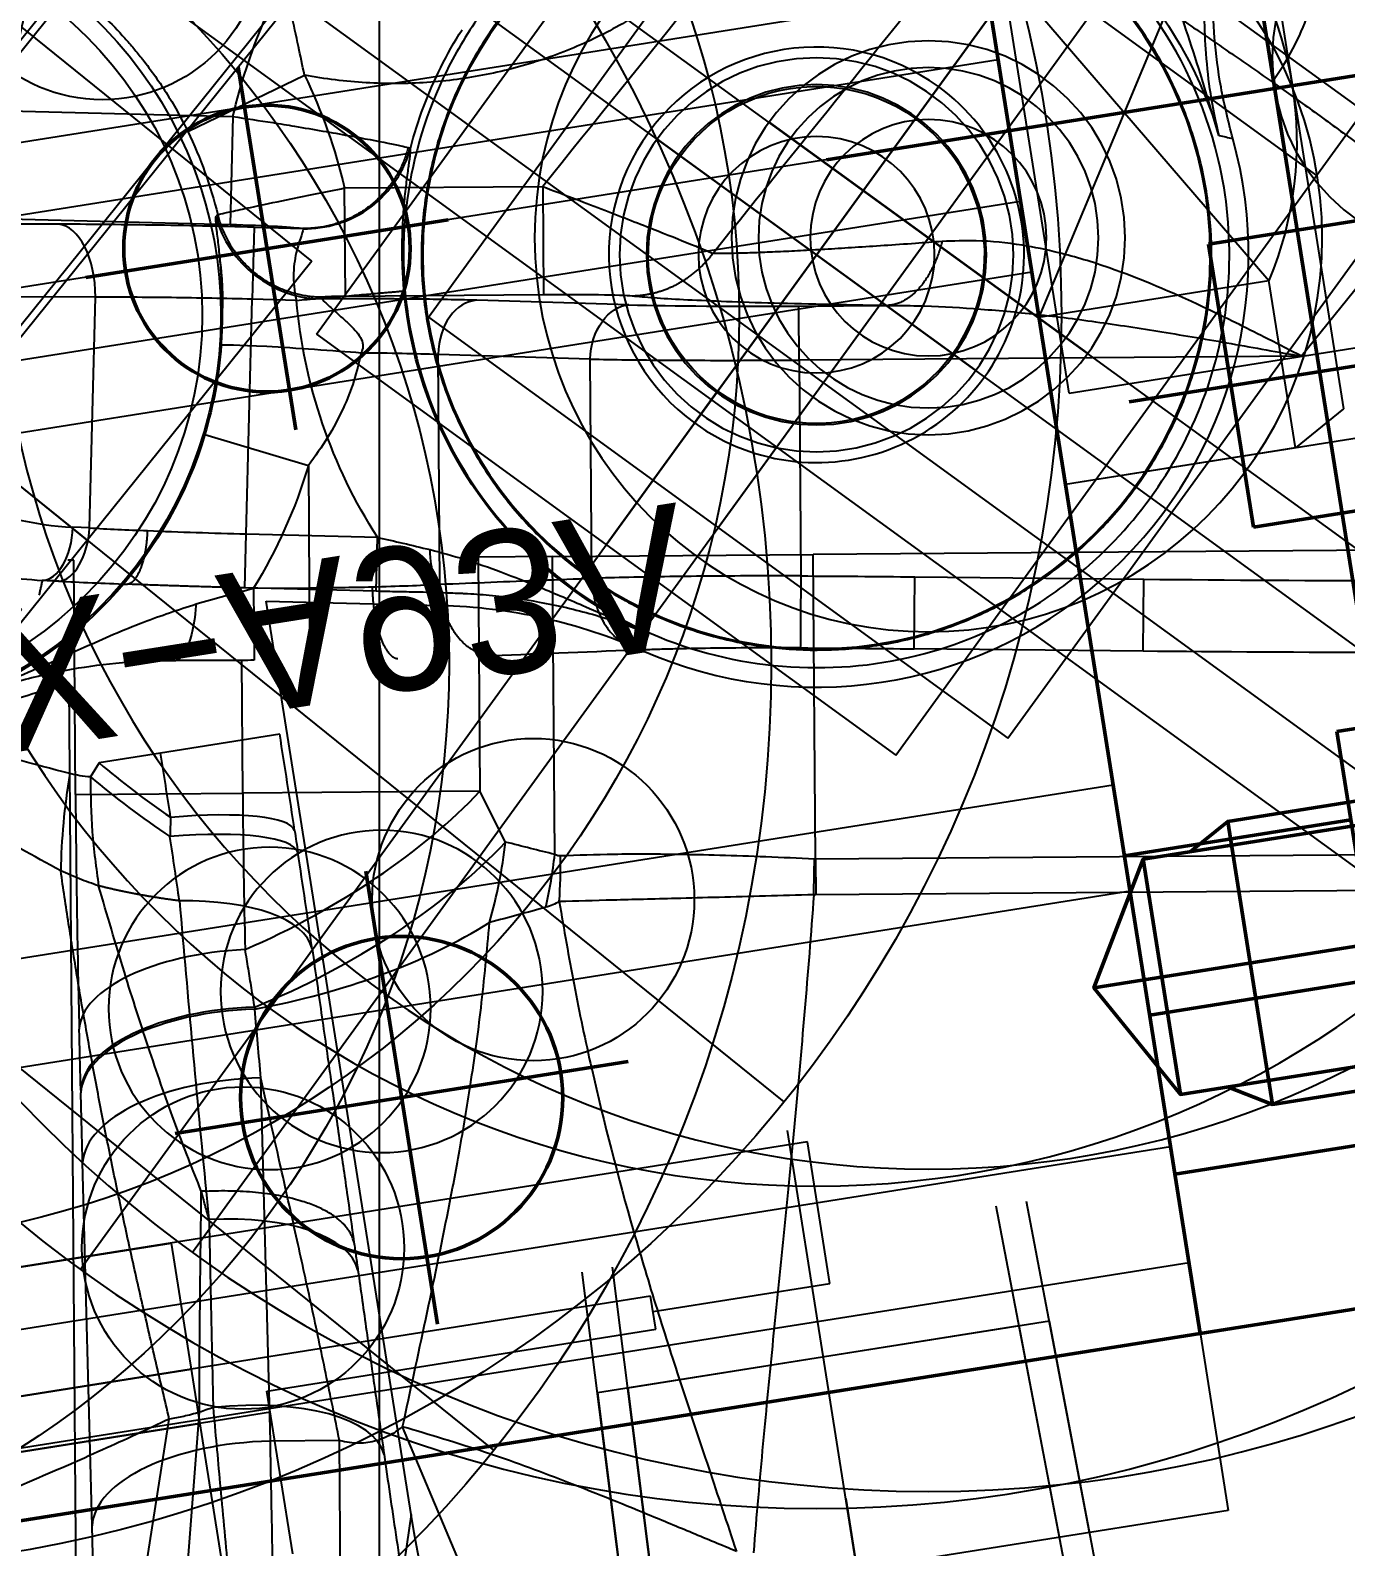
# Model space of a CAD drawing. Header units: millimetres. Extents: x 10462777 to 22643323, y 453826 to 1389191.
# Drawn here: x 11278689 to 11278725.74, y 585127.21 to 585169.54 of the extents above; entities that cross this region are included whole.
import ezdxf

# ---------------------------------------------------------------- set-up
doc = ezdxf.new("R2010")
doc.units = ezdxf.units.MM
doc.header["$LTSCALE"] = 200
doc.header["$MEASUREMENT"] = 0
for name, pattern in [('CENTER', [2, 1.25, -0.25, 0.25, -0.25]), ('HIDDEN', [3.75, 2.5, -1.25]), ('PHANTOM', [2.5, 1.25, -0.25, 0.25, -0.25, 0.25, -0.25])]:
    doc.linetypes.add(name, pattern=pattern)
doc.layers.get('0').update_dxf_attribs({"linetype": 'CONTINUOUS'})
for name, color, linetype in [('1', 1, 'CENTER'), ('CDQ2A50-25DC-A93L', 7, 'CONTINUOUS'), ('CENTER', 1, 'CONTINUOUS'), ('CL', 3, 'CONTINUOUS'), ('DR1431-08-007-000', 7, 'CONTINUOUS'), ('DR1433-A-002-023-000', 7, 'CONTINUOUS'), ('DR1501-002-005-002', 7, 'CONTINUOUS'), ('HIDDEN', 7, 'HIDDEN'), ('HL', 2, 'HIDDEN'), ('THIN', 3, 'CONTINUOUS')]:
    doc.layers.add(name, color=color, linetype=linetype)
doc.layers.add('DR1431-08-005-000', color=7, linetype='CONTINUOUS', lineweight=50)
doc.layers.add('LAYOUT', color=8, linetype='CONTINUOUS', lineweight=25)
doc.styles.get("Standard").update_dxf_attribs({"font": 'SYMBOL'})

# ---------------------------------------------------------------- blocks, each defined once
blk = doc.blocks.new('A$C321A0869')
at = {"layer": '1', "color": 155, "linetype": 'Continuous'}
for p, q in [((173.75, 235.065), (173.75, 236.165)), ((173.75, 225.664), (173.75, 224.565)), ((378.643, 225.329), (381.915, 223.781)), ((147.724, 216.648), (158.289, 223.912)), ((158.289, 223.912), (159.998, 221.426)), ((160.586, 221.759), (161.696, 222.522)), ((149.432, 214.162), (159.998, 221.426)), ((160.586, 221.759), (161.725, 220.102)), ((162.742, 220.801), (161.725, 220.102)), ((377.83, 219.022), (380.165, 220.932)), ((380.165, 220.932), (383.669, 216.648)), ((362.267, 216.165), (367.324, 220.304)), ((367.324, 220.304), (367.22, 220.431)), ((165.438, 214.701), (161.725, 220.102)), ((372.36, 219.652), (373.497, 216.858)), ((377.354, 219.483), (377.425, 219.484)), ((377.83, 219.022), (381.335, 214.738)), ((156.102, 218.607), (148.67, 213.246)), ((364.51, 218.214), (325.019, 185.891)), ((158.144, 217.571), (150.713, 212.21)), ((161.795, 212.261), (158.144, 217.571)), ((165.438, 214.701), (168.457, 216.777)), ((169.312, 215.534), (168.457, 216.777)), ((373.497, 216.858), (370.854, 214.696)), ((170.997, 216.264), (170.85, 216.603)), ((383.669, 216.648), (381.335, 214.738)), ((166.99, 213.509), (170.997, 216.264)), ((362.267, 216.165), (365.225, 212.552)), ((369.867, 215.902), (368.311, 214.629)), ((369.867, 215.902), (370.854, 214.696)), ((373.222, 211.918), (378.183, 215.977)), ((380.749, 212.594), (378.183, 215.977)), ((382.61, 212.701), (380.043, 216.085)), ((169.312, 215.534), (166.293, 213.458)), ((166.293, 213.458), (165.438, 214.701)), ((365.225, 212.552), (368.092, 214.898)), ((370.854, 214.696), (369.298, 213.423)), ((185.248, 195.252), (166.99, 213.509)), ((369.422, 207.423), (365.225, 212.552)), ((376.013, 208.719), (380.749, 212.594)), ((161.795, 212.261), (161.411, 212.008)), ((374.479, 211.562), (369.422, 207.423)), ((375.795, 209.954), (374.479, 211.562)), ((169.481, 210.723), (167.099, 208.341)), ((346.656, 202.993), (354.386, 209.56)), ((369.358, 204.686), (375.795, 209.954)), ((375.795, 209.954), (380.407, 204.319)), ((385.559, 208.984), (387.139, 207.053)), ((167.099, 208.341), (165.867, 207.109)), ((384.392, 208.029), (379.727, 204.213)), ((393.279, 197.167), (384.392, 208.029)), ((165.867, 207.109), (165.899, 206.654)), ((351.619, 200.598), (359.349, 207.165)), ((368.765, 205.975), (369.422, 207.423)), ((373.829, 198.935), (380.407, 204.319)), ((398.505, 182.208), (380.407, 204.319)), ((380.126, 200.473), (381.705, 201.718)), ((381.705, 201.718), (385.668, 196.693)), ((352.842, 199.104), (351.619, 200.598)), ((384.089, 195.448), (380.126, 200.473)), ((345.648, 193.216), (352.842, 199.104)), ((373.829, 198.935), (373.059, 198.304)), ((391.927, 176.823), (373.829, 198.935)), ((391.155, 176.195), (373.059, 198.304)), ((349.834, 189.767), (354.252, 197.973)), ((398.967, 197.167), (393.279, 197.167)), ((384.089, 195.448), (385.668, 196.693)), ((185.248, 195.252), (186.056, 193.709)), ((183.107, 187.058), (178.786, 194.089)), ((181.833, 186.342), (178.216, 193.442))]:
    blk.add_line(p, q, dxfattribs=at)
at = {"layer": '1', "color": 155, "linetype": 'Continuous', "extrusion": (0, 0, -1)}
for centre, radius, start, end in [((-368, 230.365), 11.52, 157.8609, 134.5328), ((-173.75, 230.365), 11.727, 79.5826, 127.5149), ((-173.75, 230.365), 4.7, 270, 90), ((-173.75, 230.365), 16.754, 337.345, 356.4174), ((-368, 230.365), 11.774, 205.3216, 217.3369), ((-368, 230.365), 15.394, 205.3217, 217.7924), ((-173.75, 230.365), 11.566, 257.8992, 319.0169), ((-173.75, 230.365), 14.582, 291.2809, 319.0169), ((-368, 230.365), 11.566, 247.8558, 298.3029), ((-368, 230.365), 14.582, 247.8548, 262.6435)]:
    blk.add_arc(centre, radius, start, end, dxfattribs=at)
at = {"layer": '1', "color": 155, "linetype": 'Continuous'}
for radius, start, end in [(12.072, 282.302, 51.5826), (5.8, 90, 270), (5.8, 270, 90), (4.7, 270, 90)]:
    blk.add_arc((173.75, 230.365), radius, start, end, dxfattribs=at)
for centre, major_axis, ratio, start_param, end_param in [((157.241, 216.95), (1.177, -1.632), 0.544728, 1.558438, 3.099965), ((378.876, 215.13), (1.202, 0.912), 0.725263, 0.050713, 1.597488), ((362.597, 215.762), (11.549, 9.453), 0.034899, 1.570796, 2.025288), ((360.395, 208.108), (-3.232, 3.815), 0.438738, 4.773952, 6.244339), ((365.445, 212.283), (7.699, 6.302), 0.034899, 1.570796, 2.025288), ((385.736, 209.128), (4.14, -5.059), 0.034899, 3.900241, 4.712328), ((160.733, 211.542), (-0.828, 1.262), 0.544739, 3.183287, 4.724076), ((359.034, 206.953), (-3.237, 3.811), 0.461193, 4.728123, 6.243843), ((359.095, 207.005), (-3.236, 3.812), 0.45579, 4.728246, 6.243966), ((361.511, 214.838), (11.59, 9.486), 0.034899, 2.044368, 2.050452), ((169.135, 210.378), (9.902, -9.902), 0.034899, 1.375409, 1.570796), ((357.551, 205.693), (-3.237, 3.811), 0.464773, 4.703868, 6.24376), ((364.81, 213.058), (-9.106, 4.132), 0.425862, 1.438761, 2.282138), ((167.863, 205.261), (3.56, 3.511), 0.194028, 0.035583, 1.239701), ((166.869, 208.111), (6.601, -6.601), 0.034899, 1.375409, 1.570796), ((168.299, 204.819), (3.562, 3.509), 0.212104, 0.03572, 1.26063), ((169.374, 210.129), (9.978, -9.978), 0.034899, 1.153998, 1.356937), ((364.502, 211.184), (7.727, 6.324), 0.034899, 2.044368, 2.050452), ((364.153, 211.61), (-7.774, 6.29), 0.457183, 1.500727, 2.242108), ((364.153, 211.61), (-9.106, 4.132), 0.425862, 1.389599, 2.282138), ((169.402, 210.645), (9.974, 0.716), 0.353553, 4.324792, 4.583997), ((169.435, 210.19), (9.974, 0.716), 0.353553, 4.324789, 4.611053), ((167.039, 207.794), (6.652, -6.652), 0.034899, 1.153998, 1.356937), ((170.199, 202.875), (3.59, 3.48), 0.40459, 0.038172, 1.263084), ((168.916, 209.925), (3.586, -9.335), 0.466561, 4.917073, 5.203824), ((364.153, 211.61), (-9.081, -4.188), 0.716959, 1.524993, 1.754665), ((364.746, 210.321), (-9.089, -4.17), 0.71678, 1.60608, 1.756082), ((364.918, 210.045), (-7.605, -6.493), 0.711986, 1.428133, 1.55601), ((349.821, 199.126), (-3.237, 3.811), 0.464773, 4.703868, 6.24376), ((176.505, 196.365), (3.593, 3.477), 0.424018, 0.038545, 1.353852), ((373.793, 198.978), (-7.913, -6.114), 0.002808, 1.47125, 1.570875), ((180.122, 192.63), (3.591, 3.479), 0.412515, 0.038321, 1.480005)]:
    blk.add_ellipse(centre, major_axis=major_axis, ratio=ratio, start_param=start_param, end_param=end_param, dxfattribs=at)
at = {"layer": '1', "color": 155, "linetype": 'Continuous', "extrusion": (0, 0, -1)}
blk.add_ellipse((206.391, 216.561), major_axis=(14.016, -26.756), ratio=0.993216, start_param=0.723491, end_param=1.265978, dxfattribs=at)
at = {"layer": '1', "color": 155, "linetype": 'Continuous'}
for points, knots in [([(180.891, 239.666), (180.598, 239.928), (180.042, 240.425), (179.083, 241.476), (178.129, 242.738), (177.272, 244.232), (176.711, 245.422), (176.443, 246.145), (176.317, 246.483)], [0, 0, 0, 0, 0.178685, 0.339713, 0.613182, 0.790097, 0.901881, 1, 1, 1, 1]), ([(181.251, 239.823), (180.876, 240.138), (180.147, 240.751), (179.197, 241.766), (178.211, 243.017), (177.234, 244.563), (176.708, 245.847), (176.447, 246.485)], [0, 0, 0, 0, 0.176679, 0.343462, 0.500349, 0.751437, 1, 1, 1, 1]), ([(180.891, 239.666), (180.201, 240.196), (178.846, 241.235), (177.096, 242.434), (175.793, 243.437), (174.905, 244.228), (174.115, 245.077), (173.684, 245.75), (173.474, 246.076)], [0, 0, 0, 0, 0.271062, 0.532432, 0.660362, 0.776649, 0.891359, 1, 1, 1, 1]), ([(162.328, 231.99), (162.29, 231.676), (162.216, 231.049), (162.204, 230.1), (162.263, 229.155), (162.538, 227.286), (163.317, 225.159), (165.443, 222.044), (169.588, 218.906), (176.905, 218.364), (182.342, 222.005), (184.457, 225.791), (185.525, 229.507), (185.119, 234.553), (181.668, 239.345), (177.913, 241.284), (174.88, 241.93), (172.769, 241.937), (170.732, 241.546), (169.762, 241.182), (169.277, 241)], [0, 0, 0, 0, 0.015776, 0.031543, 0.047309, 0.063075, 0.125873, 0.15798, 0.251061, 0.374968, 0.498875, 0.553833, 0.589053, 0.691361, 0.793668, 0.870126, 0.89669, 0.94831, 0.974178, 1, 1, 1, 1]), ([(379.729, 230.365), (379.726, 230.158), (379.721, 229.75), (379.672, 229.073), (379.597, 228.48), (379.504, 227.962), (379.368, 227.321), (379.169, 226.622), (378.886, 225.865), (378.723, 225.505), (378.643, 225.329)], [0, 0, 0, 0, 0.115349, 0.227625, 0.389208, 0.46651, 0.541858, 0.780039, 0.891938, 1, 1, 1, 1]), ([(381.915, 223.781), (382.088, 223.992), (382.458, 224.444), (383.124, 225.274), (383.837, 226.21), (384.518, 227.16), (385.038, 227.964), (385.425, 228.661), (385.693, 229.284), (385.863, 229.858), (385.893, 230.241), (385.907, 230.418)], [0, 0, 0, 0, 0.099017, 0.211859, 0.388678, 0.537896, 0.664161, 0.770921, 0.860669, 0.935462, 1, 1, 1, 1]), ([(158.289, 223.912), (158.626, 224.085), (159.153, 224.357), (160.165, 224.867), (161.27, 225.407), (162.134, 225.811), (162.589, 226.016), (162.705, 226.064), (162.762, 226.088)], [0, 0, 0, 0, 0.160436, 0.251188, 0.500883, 0.750113, 0.876593, 1, 1, 1, 1]), ([(161.718, 222.53), (162.232, 222.884), (162.685, 223.459), (163.099, 224.795), (163.049, 225.524), (162.825, 226.104)], [0, 0, 0, 0, 0.5, 0.5, 1, 1, 1, 1]), ([(165.019, 222.779), (164.882, 222.941), (164.601, 223.274), (164.215, 223.793), (163.858, 224.321), (163.6, 224.74), (163.416, 225.059), (163.239, 225.375), (163.052, 225.725), (162.898, 226.012), (162.848, 226.074), (162.825, 226.104)], [0, 0, 0, 0, 0.094699, 0.195709, 0.30236, 0.419452, 0.482688, 0.549102, 0.690581, 0.853358, 1, 1, 1, 1]), ([(374.581, 220.857), (374.711, 220.949), (374.985, 221.144), (375.402, 221.469), (375.836, 221.833), (376.266, 222.227), (376.664, 222.619), (376.988, 222.953), (377.217, 223.187), (377.269, 223.215), (377.296, 223.23)], [0, 0, 0, 0, 0.075335, 0.159631, 0.258874, 0.375314, 0.512272, 0.667132, 0.831401, 1, 1, 1, 1]), ([(377.362, 223.224), (377.351, 223.225), (377.329, 223.227), (377.307, 223.229), (377.296, 223.23)], [0, 0, 0, 0, 0.499703, 1, 1, 1, 1]), ([(377.362, 223.224), (377.387, 223.205), (377.44, 223.166), (377.742, 222.924), (378.242, 222.521), (379.049, 221.861), (379.763, 221.266), (380.165, 220.932)], [0, 0, 0, 0, 0.161933, 0.328853, 0.500772, 0.719079, 1, 1, 1, 1]), ([(161.718, 222.53), (161.757, 222.507), (161.797, 222.276), (162.066, 221.59), (162.327, 221.144), (162.742, 220.801)], [0, 0, 0, 0, 0.5, 0.5, 1, 1, 1, 1]), ([(374.581, 220.857), (374.221, 220.622), (373.514, 220.159), (372.74, 219.819), (372.36, 219.652)], [0, 0, 0, 0, 0.509132, 1, 1, 1, 1]), ([(376.866, 217.683), (376.435, 218.314), (375.826, 219.189), (374.878, 220.506), (374.613, 220.845), (374.581, 220.857)], [0, 0, 0, 0, 0.5, 0.5, 1, 1, 1, 1]), ([(362.516, 220.181), (362.756, 220.035), (363.219, 219.754), (364.067, 219.157), (365.007, 218.396), (365.906, 217.52), (366.531, 216.826), (366.815, 216.477), (366.935, 216.329)], [0, 0, 0, 0, 0.161284, 0.311234, 0.579072, 0.807317, 0.918139, 1, 1, 1, 1]), ([(362.516, 220.181), (363.113, 219.856), (364.134, 219.301), (365.711, 218.506), (367.124, 217.782), (368.082, 217.162), (368.519, 216.879)], [0, 0, 0, 0, 0.303323, 0.518451, 0.780435, 1, 1, 1, 1]), ([(161.725, 220.102), (161.414, 219.887), (160.787, 219.455), (159.865, 218.807), (158.966, 218.168), (158.419, 217.771), (158.144, 217.571)], [0, 0, 0, 0, 0.244617, 0.492816, 0.744608, 1, 1, 1, 1]), ([(377.354, 219.483), (377.35, 219.455), (377.342, 219.395), (377.316, 219.08), (377.303, 218.737), (377.286, 218.425), (377.252, 218.155), (377.189, 217.931), (377.06, 217.746), (376.929, 217.703), (376.866, 217.683)], [0, 0, 0, 0, 0.173248, 0.362275, 0.520854, 0.652036, 0.762332, 0.85516, 0.930465, 1, 1, 1, 1]), ([(377.425, 219.484), (377.435, 219.477), (377.455, 219.461), (377.553, 219.351), (377.681, 219.203), (377.78, 219.082), (377.83, 219.022)], [0, 0, 0, 0, 0.246755, 0.496161, 0.747761, 1, 1, 1, 1]), ([(169.851, 217.363), (170.161, 217.481), (170.819, 217.734), (171.858, 218.038), (173.031, 218.34), (174.489, 218.668), (175.553, 218.912), (176.175, 219.056)], [0, 0, 0, 0, 0.144368, 0.306554, 0.486218, 0.699858, 1, 1, 1, 1]), ([(171.345, 216.938), (171.543, 217.067), (172.166, 217.452), (173.26, 218.034), (174.38, 218.504), (175.372, 218.842), (175.901, 218.983), (176.175, 219.056)], [0, 0, 0, 0, 0.115919, 0.366193, 0.659393, 0.823603, 1, 1, 1, 1]), ([(176.322, 218.57), (176.31, 218.611), (176.286, 218.692), (176.237, 218.854), (176.2, 218.975), (176.175, 219.056)], [0, 0, 0, 0, 0.250785, 0.501046, 1, 1, 1, 1]), ([(376.866, 217.683), (376.625, 217.566), (376.134, 217.328), (375.32, 217.082), (374.436, 216.91), (373.814, 216.876), (373.497, 216.858)], [0, 0, 0, 0, 0.228847, 0.46761, 0.728174, 1, 1, 1, 1]), ([(378.183, 215.977), (377.99, 216.235), (377.609, 216.741), (377.111, 217.373), (376.866, 217.683)], [0, 0, 0, 0, 0.508433, 1, 1, 1, 1]), ([(168.457, 216.777), (168.683, 216.872), (169.151, 217.072), (169.612, 217.263), (169.851, 217.363)], [0, 0, 0, 0, 0.481094, 1, 1, 1, 1]), ([(170.85, 216.603), (170.773, 216.563), (170.623, 216.614), (170.248, 216.903), (170.033, 217.133), (169.851, 217.363)], [0, 0, 0, 0, 0.5, 0.5, 1, 1, 1, 1]), ([(170.85, 216.603), (170.999, 216.705), (171.165, 216.819), (171.329, 216.927), (171.345, 216.938)], [0, 0, 0, 0, 0.902928, 1, 1, 1, 1]), ([(368.519, 216.879), (368.202, 216.657), (367.839, 216.451), (367.244, 216.239), (367.026, 216.24), (366.935, 216.329)], [0, 0, 0, 0, 0.5, 0.5, 1, 1, 1, 1]), ([(383.669, 216.648), (383.762, 216.364), (383.946, 215.799), (384.296, 214.715), (384.687, 213.484), (384.976, 212.542), (385.131, 212.016), (385.174, 211.857), (385.195, 211.778)], [0, 0, 0, 0, 0.131384, 0.261635, 0.515726, 0.761005, 0.881932, 1, 1, 1, 1]), ([(163.148, 213.151), (163.524, 213.402), (164.273, 213.903), (165.051, 214.436), (165.438, 214.701)], [0, 0, 0, 0, 0.502591, 1, 1, 1, 1]), ([(370.854, 214.696), (371.044, 214.466), (371.424, 214.002), (371.793, 213.566), (371.978, 213.346)], [0, 0, 0, 0, 0.497295, 1, 1, 1, 1]), ([(161.795, 212.261), (162.013, 212.403), (162.446, 212.685), (162.915, 212.996), (163.148, 213.151)], [0, 0, 0, 0, 0.502935, 1, 1, 1, 1]), ([(371.978, 213.346), (372.204, 213.082), (372.66, 212.548), (373.033, 212.129), (373.222, 211.918)], [0, 0, 0, 0, 0.493972, 1, 1, 1, 1]), ([(380.749, 212.594), (380.951, 212.332), (381.351, 211.816), (382.062, 210.915), (382.816, 209.971), (383.598, 209.002), (384.129, 208.351), (384.392, 208.029)], [0, 0, 0, 0, 0.209416, 0.414124, 0.614123, 0.809415, 1, 1, 1, 1]), ([(389.474, 206.997), (389.301, 207.181), (388.923, 207.587), (388.366, 208.187), (387.814, 208.787), (387.305, 209.344), (386.838, 209.861), (386.411, 210.34), (386.024, 210.782), (385.677, 211.185), (385.399, 211.52), (385.253, 211.702), (385.195, 211.778)], [0, 0, 0, 0, 0.08626, 0.191894, 0.294639, 0.3954, 0.495133, 0.594905, 0.696032, 0.799934, 0.908128, 1, 1, 1, 1]), ([(397.686, 211.778), (397.725, 211.64), (397.81, 211.29), (397.942, 210.565), (398.081, 209.62), (398.22, 208.494), (398.357, 207.204), (398.489, 205.767), (398.613, 204.231), (398.691, 203.15), (398.727, 202.613)], [0, 0, 0, 0, 0.115247, 0.242292, 0.369963, 0.497456, 0.624523, 0.751811, 0.879371, 1, 1, 1, 1]), ([(159.372, 209.201), (159.38, 209.203), (159.799, 209.345), (160.563, 209.673), (161.26, 210.099), (161.589, 210.301)], [0, 0, 0, 0, 0.009954, 0.531374, 1, 1, 1, 1]), ([(379.727, 204.213), (379.471, 204.532), (378.95, 205.18), (378.168, 206.139), (377.398, 207.073), (376.657, 207.961), (376.23, 208.464), (376.013, 208.719)], [0, 0, 0, 0, 0.187923, 0.381874, 0.581879, 0.787912, 1, 1, 1, 1]), ([(387.139, 207.053), (387.311, 206.84), (387.797, 206.218), (388.587, 205.129), (389.509, 203.742), (390.439, 202.234), (391.378, 200.617), (392.326, 198.915), (392.959, 197.754), (393.279, 197.167), (393.279, 197.167)], [0, 0, 0, 0, 0.073685, 0.211548, 0.356158, 0.508079, 0.667126, 0.831988, 0.999997, 1, 1, 1, 1]), ([(165.899, 206.654), (166.208, 206.242), (166.834, 205.408), (167.524, 204.691), (167.873, 204.327)], [0, 0, 0, 0, 0.493517, 1, 1, 1, 1]), ([(393.279, 197.167), (393.194, 197.582), (392.986, 198.593), (392.551, 200.547), (391.998, 202.53), (391.342, 204.158), (390.762, 205.282), (390.17, 206.203), (389.682, 206.758), (389.474, 206.997)], [0, 0, 0, 0, 0.111199, 0.270462, 0.529042, 0.66964, 0.771745, 0.902233, 1, 1, 1, 1]), ([(378.152, 202.963), (378.026, 203.121), (377.772, 203.439), (377.267, 204.064), (376.648, 204.819), (376.075, 205.505), (375.655, 205.999), (375.466, 206.218), (375.372, 206.327)], [0, 0, 0, 0, 0.124402, 0.250021, 0.499814, 0.749713, 0.87521, 1, 1, 1, 1]), ([(354.252, 197.973), (355.163, 198.43), (356.981, 199.344), (359.334, 200.541), (361.304, 201.594), (362.964, 202.528), (364.807, 203.631), (366.073, 204.473), (366.737, 204.915)], [0, 0, 0, 0, 0.220773, 0.44113, 0.55708, 0.6873, 0.836035, 1, 1, 1, 1]), ([(373.811, 198.957), (373.543, 199.323), (373.015, 200.043), (372.237, 201.078), (371.356, 202.219), (370.386, 203.431), (369.746, 204.169), (369.428, 204.535)], [0, 0, 0, 0, 0.17242, 0.339375, 0.500881, 0.752204, 1, 1, 1, 1]), ([(166.769, 204.045), (165.917, 203.937), (164.181, 203.718), (161.599, 203.318), (158.961, 202.848), (157.217, 202.471), (156.322, 202.277)], [0, 0, 0, 0, 0.238377, 0.486168, 0.736219, 1, 1, 1, 1]), ([(167.873, 204.327), (167.69, 204.272), (167.326, 204.162), (166.954, 204.083), (166.769, 204.045)], [0, 0, 0, 0, 0.501822, 1, 1, 1, 1]), ([(175.199, 199.116), (174.648, 199.466), (173.484, 200.204), (171.712, 201.443), (169.819, 202.824), (168.537, 203.815), (167.873, 204.327)], [0, 0, 0, 0, 0.220376, 0.465248, 0.723201, 1, 1, 1, 1]), ([(379.727, 204.213), (379.362, 203.923), (378.938, 203.586), (378.328, 203.101), (378.165, 202.972), (378.152, 202.963)], [0, 0, 0, 0, 0.5, 0.5, 1, 1, 1, 1]), ([(368.413, 203.762), (367.894, 203.174), (366.847, 201.987), (364.866, 199.561), (363.007, 197.06), (361.26, 194.503), (359.988, 192.569), (358.706, 190.574), (357.834, 189.219), (357.391, 188.531)], [0, 0, 0, 0, 0.12752, 0.257375, 0.50816, 0.628934, 0.749695, 0.872952, 1, 1, 1, 1]), ([(373.024, 198.348), (372.73, 198.692), (372.15, 199.37), (371.309, 200.359), (370.371, 201.462), (369.363, 202.65), (368.728, 203.393), (368.413, 203.762)], [0, 0, 0, 0, 0.171351, 0.338967, 0.501243, 0.752213, 1, 1, 1, 1]), ([(401.98, 197.225), (401.967, 197.811), (401.942, 198.966), (401.886, 200.658), (401.82, 202.276), (401.765, 203.303), (401.739, 203.81)], [0, 0, 0, 0, 0.26076, 0.514336, 0.76076, 1, 1, 1, 1]), ([(401.956, 203.81), (401.96, 203.117), (401.967, 201.679), (401.976, 199.477), (401.98, 197.963), (401.981, 197.221)], [0, 0, 0, 0, 0.332217, 0.675766, 1, 1, 1, 1]), ([(398.727, 202.613), (399.416, 202.646), (400.223, 202.785), (401.116, 203.137), (401.349, 203.279), (401.506, 203.423)], [0, 0, 0, 0, 0.656412, 0.656412, 1, 1, 1, 1]), ([(398.727, 202.613), (398.755, 202.192), (398.81, 201.3), (398.878, 199.91), (398.931, 198.515), (398.957, 197.597), (398.967, 197.167)], [0, 0, 0, 0, 0.243524, 0.506037, 0.768426, 1, 1, 1, 1]), ([(357.391, 188.531), (357.267, 188.956), (357.017, 189.812), (356.532, 191.478), (355.926, 193.476), (355.153, 195.781), (354.554, 197.238), (354.252, 197.973)], [0, 0, 0, 0, 0.130617, 0.26314, 0.514882, 0.755125, 1, 1, 1, 1]), ([(179.018, 194.421), (179.479, 193.892), (180.441, 192.786), (181.467, 191.622), (182.003, 191.014)], [0, 0, 0, 0, 0.478383, 1, 1, 1, 1]), ([(178.216, 193.442), (177.885, 192.844), (177.198, 191.604), (175.83, 189.284), (174.158, 186.593), (172.135, 183.495), (170.756, 181.49), (170.035, 180.441)], [0, 0, 0, 0, 0.135911, 0.281626, 0.528279, 0.753257, 1, 1, 1, 1])]:
    blk.add_open_spline(points, degree=3, knots=knots, dxfattribs=at)
for points, degree in [([(162.825, 231.917), (162.751, 231.398), (162.678, 230.361), (162.79, 228.79), (163.123, 227.258), (163.67, 225.785), (164.419, 224.405), (165.356, 223.145), (166.462, 222.03), (167.715, 221.083), (169.089, 220.322), (170.556, 219.764), (172.088, 219.418), (173.654, 219.293), (175.221, 219.391), (176.759, 219.71), (178.236, 220.242), (179.623, 220.979), (180.892, 221.904), (182.017, 223), (182.976, 224.243), (183.749, 225.61), (184.321, 227.072), (184.68, 228.601), (184.82, 230.165), (184.737, 231.733), (184.433, 233.274), (183.914, 234.756), (183.19, 236.15), (182.277, 237.427), (181.192, 238.563), (179.957, 239.533), (178.598, 240.319), (177.141, 240.905), (175.616, 241.278), (174.052, 241.432), (172.485, 241.364), (170.938, 241.073), (169.952, 240.739), (169.468, 240.535)], 3), ([(180.891, 239.667), (181.011, 239.718), (181.131, 239.771), (181.251, 239.823)], 3), ([(162.825, 226.104), (162.678, 226.479), (162.424, 227.246), (162.163, 228.428), (162.071, 229.23), (162.046, 229.632)], 3), ([(162.762, 226.088), (162.783, 226.093), (162.804, 226.098), (162.825, 226.104)], 3), ([(394.103, 216.965), (393.567, 216.921), (392.499, 216.901), (390.908, 217.08), (389.353, 217.465), (387.852, 218.051), (386.425, 218.834), (385.094, 219.807), (383.88, 220.96), (382.802, 222.283), (382.193, 223.264), (381.915, 223.781)], 3), ([(377.296, 223.23), (376.477, 222.16), (376.502, 220.527), (377.354, 219.483)], 3), ([(159.998, 221.426), (160.393, 221.698), (161.191, 222.232), (161.625, 222.493), (161.696, 222.522)], 3), ([(161.696, 222.522), (161.7, 222.525), (161.707, 222.528), (161.714, 222.531), (161.717, 222.531), (161.718, 222.53)], 3), ([(376.375, 222.344), (375.961, 221.916), (375.41, 221.482)], 2), ([(160.586, 221.759), (160.186, 221.484), (159.397, 220.939), (158.23, 220.123), (157.117, 219.336), (156.432, 218.845), (156.102, 218.607)], 3), ([(364.525, 218.232), (363.816, 218.805), (363.053, 219.314), (362.237, 219.757)], 3), ([(380.043, 216.085), (379.906, 216.265), (379.613, 216.648), (379.109, 217.294), (378.557, 217.992), (377.967, 218.728), (377.561, 219.229), (377.354, 219.483)], 3), ([(176.322, 218.57), (174.396, 218.149), (172.621, 217.381), (170.997, 216.264)], 3), ([(368.519, 216.879), (368.973, 216.557), (369.428, 216.228), (369.867, 215.902)], 3), ([(170.85, 216.603), (170.678, 216.482), (170.333, 216.241), (169.817, 215.882), (169.479, 215.649), (169.312, 215.534)], 3), ([(368.311, 214.629), (368.16, 214.813), (367.858, 215.185), (367.395, 215.756), (367.088, 216.138), (366.935, 216.329)], 3), ([(397.537, 216.648), (392.915, 216.648), (388.292, 216.648), (383.669, 216.648)], 3), ([(381.335, 214.738), (381.68, 214.316), (382.365, 213.464), (382.785, 212.907), (382.861, 212.79)], 3), ([(166.293, 213.458), (165.6, 212.982), (164.231, 212.053), (163.575, 211.614)], 2), ([(380.749, 212.594), (381.36, 213.076), (382.238, 213.126), (382.61, 212.701)], 3), ([(382.861, 212.79), (382.952, 212.648), (383.178, 212.312), (383.657, 211.637), (384.281, 210.787), (385.06, 209.75), (386.002, 208.517), (386.74, 207.564), (387.139, 207.053)], 3), ([(161.973, 210.553), (162.308, 210.811), (162.225, 211.615), (161.795, 212.261)], 3), ([(158.363, 210.765), (159.461, 210.982), (160.496, 211.407), (161.411, 212.008)], 3), ([(355.93, 210.872), (356.074, 210.994), (356.362, 211.238), (356.795, 211.606), (357.085, 211.851), (357.23, 211.974)], 3), ([(373.222, 211.918), (373.536, 211.559), (374.162, 210.843), (375.093, 209.777), (375.707, 209.071), (376.013, 208.719)], 3), ([(385.195, 211.778), (389.359, 211.778), (393.522, 211.778), (397.686, 211.778)], 3), ([(161.973, 210.553), (162.476, 210.883), (163.015, 211.24), (163.575, 211.614)], 3), ([(354.386, 209.56), (354.63, 209.768), (355.122, 210.186), (355.619, 210.608), (355.869, 210.82)], 3), ([(161.974, 210.553), (161.589, 210.301)], 1), ([(161.589, 210.301), (161.758, 209.912)], 1), ([(360.781, 208.54), (360.901, 208.675), (361.142, 208.945), (361.504, 209.351), (361.746, 209.622), (361.867, 209.758)], 3), ([(375.372, 206.327), (374.446, 207.393), (373.517, 208.457), (372.586, 209.519)], 3), ([(171.396, 208.794), (171.469, 208.72), (171.615, 208.573), (171.76, 208.426), (171.832, 208.352)], 3), ([(384.391, 208.03), (384.989, 208.519), (385.538, 208.967), (385.559, 208.984)], 3), ([(359.349, 207.165), (359.579, 207.387), (360.04, 207.831), (360.506, 208.28), (360.74, 208.505)], 3), ([(168.376, 207.055), (168.426, 206.981), (168.527, 206.832), (168.627, 206.683), (168.678, 206.609)], 3), ([(352.842, 199.104), (353.048, 199.35), (353.457, 199.841), (354.066, 200.579), (354.671, 201.319), (355.268, 202.054), (355.856, 202.784), (356.449, 203.524), (357.069, 204.302), (357.746, 205.153), (358.502, 206.103), (359.058, 206.801), (359.349, 207.165)], 3), ([(165.899, 206.654), (165.816, 206.601), (165.647, 206.503), (165.471, 206.424), (165.381, 206.389)], 3), ([(165.381, 206.389), (164.404, 206.014), (162.416, 205.234), (159.341, 203.964), (157.231, 203.039), (156.163, 202.556)], 3), ([(173.732, 206.408), (174.195, 205.931), (175.088, 205.01), (176.326, 203.732), (177.47, 202.552), (178.525, 201.463), (179.175, 200.791), (179.487, 200.469)], 3), ([(369.358, 204.686), (369.262, 204.896), (369.066, 205.321), (368.867, 205.756), (368.765, 205.975)], 3), ([(169.944, 205.313), (171.739, 203.257), (173.523, 201.196), (175.315, 199.189)], 3), ([(368.053, 203.957), (367.84, 204.11), (367.407, 204.423), (366.962, 204.748), (366.737, 204.915)], 3), ([(369.428, 204.535), (369.412, 204.552), (369.384, 204.594), (369.365, 204.653), (369.358, 204.686)], 3), ([(178.216, 193.442), (177.798, 193.802), (176.965, 194.518), (175.735, 195.585), (174.526, 196.646), (173.342, 197.706), (172.184, 198.763), (171.055, 199.818), (169.954, 200.868), (168.878, 201.919), (167.815, 202.977), (167.116, 203.688), (166.769, 204.045)], 3), ([(379.727, 204.213), (380.388, 203.383), (381.048, 202.552), (381.705, 201.718)], 3), ([(368.413, 203.762), (368.352, 203.786), (368.23, 203.843), (368.111, 203.916), (368.053, 203.957)], 3), ([(341.298, 198.53), (341.61, 198.786), (342.232, 199.296), (343.159, 200.061), (344.07, 200.818), (344.962, 201.563), (345.828, 202.291), (346.383, 202.761), (346.656, 202.993)], 3), ([(378.152, 202.963), (378.839, 202.101), (379.497, 201.272), (380.126, 200.473)], 3), ([(179.487, 200.469), (179.579, 200.374), (179.763, 200.184), (179.947, 199.994), (180.039, 199.899)], 3), ([(344.463, 194.663), (344.879, 195.003), (345.709, 195.685), (346.945, 196.703), (348.163, 197.71), (349.354, 198.7), (350.511, 199.667), (351.255, 200.292), (351.619, 200.598)], 3), ([(180.039, 199.899), (180.433, 199.492), (181.226, 198.672), (182.432, 197.427), (183.246, 196.587), (183.655, 196.164)], 3), ([(175.839, 198.602), (175.732, 198.687), (175.519, 198.859), (175.306, 199.031), (175.199, 199.116)], 3), ([(178.786, 194.089), (178.47, 194.523), (177.849, 195.384), (176.948, 196.65), (176.068, 197.894), (175.488, 198.712), (175.199, 199.116)], 3), ([(175.315, 199.189), (175.49, 198.993), (175.664, 198.798), (175.839, 198.602)], 3), ([(354.252, 197.973), (354.148, 197.996), (353.952, 198.052), (353.704, 198.16), (353.487, 198.291), (353.296, 198.446), (353.125, 198.628), (352.973, 198.842), (352.883, 199.012), (352.842, 199.104)], 3), ([(175.839, 198.602), (176.185, 198.148), (176.881, 197.232), (177.94, 195.838), (178.657, 194.896), (179.018, 194.421)], 3), ([(373.829, 198.935), (373.826, 198.938), (373.82, 198.946), (373.814, 198.953), (373.811, 198.957)], 3), ([(373.024, 198.348), (372.123, 197.724), (370.33, 196.5), (367.596, 194.682), (365.056, 193.021), (362.635, 191.444), (360.217, 189.856), (358.521, 188.72), (357.662, 188.135)], 3), ([(373.059, 198.304), (373.053, 198.312), (373.041, 198.326), (373.029, 198.341), (373.024, 198.348)], 3), ([(385.668, 196.693), (388.636, 192.929), (391.649, 189.197), (394.685, 185.486)], 3), ([(183.655, 196.164), (183.91, 195.901), (184.427, 195.369), (185.229, 194.549), (185.778, 193.991), (186.056, 193.709)], 3), ([(393.129, 184.212), (389.903, 188.156), (386.715, 192.118), (384.089, 195.448)], 3), ([(179.018, 194.421), (178.979, 194.366), (178.902, 194.255), (178.825, 194.144), (178.786, 194.089)], 3), ([(178.786, 194.089), (178.689, 193.962), (178.497, 193.729), (178.309, 193.532), (178.216, 193.442)], 3)]:
    blk.add_open_spline(points, degree=degree, dxfattribs=at)
for points, weights in [([(162.762, 226.088), (163.291, 224.731), (162.876, 223.343), (161.696, 222.522)], [1.12040765346, 0.959713953702, 0.959864255964, 1.12085856025]), ([(377.362, 223.224), (376.469, 222.051), (376.518, 220.596), (377.425, 219.484)], [1.08535000347, 0.949759959897, 0.975722281603, 1.16323696859]), ([(162.742, 220.801), (164.039, 221.928), (164.973, 222.74), (165.019, 222.779)], [1.16557409651, 0.946369402577, 0.944819668817, 1.16092489523]), ([(163.148, 213.151), (163.628, 212.436), (163.803, 211.805), (163.575, 211.614)], [1.16373796643, 0.945420663078, 0.945420677857, 1.16373801077]), ([(371.978, 213.346), (371.099, 212.61), (370.642, 211.864), (370.867, 211.529)], [1.16532601919, 0.945940833491, 0.944896323718, 1.16219248987]), ([(382.861, 212.79), (383.421, 212.12), (384.246, 211.739), (385.195, 211.778)], [1.16323630401, 1.03657895987, 0.983628026762, 1.00438350468]), ([(372.586, 209.519), (372.079, 210.187), (372.34, 211.173), (373.222, 211.918)], [1.16532608205, 0.944891347231, 0.944891305983, 1.16532595831]), ([(376.013, 208.719), (375.132, 207.977), (374.869, 206.995), (375.372, 206.327)], [1.16453254994, 0.945156232214, 0.945155816686, 1.16453130336]), ([(389.474, 206.997), (388.453, 206.539), (387.587, 206.559), (387.139, 207.053)], [1.0821635901, 0.972612191597, 0.972612136633, 1.08216342521]), ([(169.944, 205.313), (169.25, 204.932), (168.556, 204.602), (167.873, 204.327)], [1.00153912692, 0.998363412902, 1.00010208868, 1.00675515427]), ([(179.487, 200.469), (178.729, 201.121), (177.116, 200.626), (175.315, 199.189)], [1.11390248383, 0.961195854276, 0.962037114497, 1.1164262645]), ([(175.315, 199.189), (175.277, 199.165), (175.238, 199.141), (175.199, 199.116)], [1.00000315941, 0.999994955917, 1.00000272786, 1.00002647525])]:
    blk.add_rational_spline(points, weights, degree=3, dxfattribs=at)
blk = doc.blocks.new('A$C3D036A4C')
at = {"layer": 'CL'}
blk.add_line((0, 45), (100, 45), dxfattribs=at)
at = {"layer": 'DR1501-002-005-002'}
blk.add_line((0, 5), (0, 85), dxfattribs=at)
blk = doc.blocks.new('A$C148D47CC')
at = {"layer": 'CL'}
for p, q in [((10, 4.5), (10, 15.5)), ((0, 10), (175, 10))]:
    blk.add_line(p, q, dxfattribs=at)
at = {"layer": 'DR1501-002-005-002'}
for p, q in [((0, 0), (0, 20)), ((0, 20), (175, 20)), ((20, 0), (20, 20)), ((0, 0), (175, 0))]:
    blk.add_line(p, q, dxfattribs=at)
blk.add_circle((10, 10), 3.3, dxfattribs=at)
at = {"layer": 'HL'}
blk.add_circle((10, 10), 5.5, dxfattribs=at)
blk = doc.blocks.new('A$C4F800965')
at = {"layer": 'CL'}
for p, q in [((35, 70), (35, 0)), ((0, 35), (70, 35))]:
    blk.add_line(p, q, dxfattribs=at)
blk.add_circle((35, 35), 26, dxfattribs=at)
at = {"layer": 'DR1501-002-005-002'}
for centre, radius in [((35, 35), 35), ((9, 35), 4.5), ((35, 9), 4.5)]:
    blk.add_circle(centre, radius, dxfattribs=at)
at = {"layer": 'HL'}
for radius in [11, 4.75]:
    blk.add_circle((35, 35), radius, dxfattribs=at)
blk = doc.blocks.new('A$C59BF75ED')
at = {"layer": 'CL'}
blk.add_line((30, 45), (230, 45), dxfattribs=at)
at = {"layer": 'DR1501-002-005-002'}
for name, p in [('A$C3D036A4C', (30, 0)), ('A$C4F800965', (0, 10)), ('A$C148D47CC', (25, 35))]:
    blk.add_blockref(name, p, dxfattribs=at)
blk = doc.blocks.new('A$C01323151')
at = {"layer": 'DR1501-002-005-002', "xscale": -1, "rotation": 270}
blk.add_blockref('A$C59BF75ED', (160.15, 152.367), dxfattribs=at)
at = {"layer": 'DR1501-002-005-002', "rotation": 90.00000000000004}
blk.add_blockref('A$C59BF75ED', (444.4, 152.367), dxfattribs=at)
blk = doc.blocks.new('A$C6B1410A9')
at = {"layer": 'DR1501-002-005-002', "xscale": -1, "rotation": 270}
blk.add_blockref('A$C59BF75ED', (145.06, 152.004), dxfattribs=at)
at = {"layer": 'DR1501-002-005-002', "rotation": 90.00000000000004}
blk.add_blockref('A$C59BF75ED', (414.4, 149.992), dxfattribs=at)
blk = doc.blocks.new('CDQ2A50-25-S')
at = {"layer": 'CDQ2A50-25DC-A93L', "ltscale": 10}
for p, q in [((-4, 0), (-4, 65.5)), ((-2, 0), (-2, 65.5)), ((2, 0), (2, 65.5)), ((4, 0), (4, 65.5)), ((18.5, 0), (18.5, 65.5)), ((21.5, 0), (21.5, 65.5)), ((28.723, 0), (28.723, 65.5)), ((32, 0), (32, 65.5)), ((39, 0), (39, 65.5)), ((27, 55), (27, 28)), ((30.561, 50), (30.561, 28)), ((32.1, 39), (32.1, 28)), ((27, 10), (27, 37)), ((30.561, 15), (30.561, 37)), ((32.1, 26), (32.1, 37)), ((27, 28), (36.1, 28)), ((36.1, 26), (31.5, 26)), ((31.5, 26), (31.5, 15)), ((33, 16.891), (43, 17.203)), ((33, 4.109), (33, 16.891)), ((31.5, 15), (30.561, 15)), ((31, 15), (31, 10)), ((31, 10), (27, 10)), ((43, 3.797), (33, 4.109)), ((-32, 0), (32, 0)), ((10, -26.5), (10, 0)), ((32, 0), (39, 0))]:
    blk.add_line(p, q, dxfattribs=at)
at = {"layer": 'CDQ2A50-25DC-A93L', "color": 6, "ltscale": 10}
for p, q in [((-5.268, 0), (5.268, 0)), ((5.268, 0), (5.268, -6.5)), ((10, -6.5), (10, 0)), ((10, -6.5), (5.268, -6.5)), ((9.134, -8), (10, -6.5)), ((-9.134, -8), (9.134, -8))]:
    blk.add_line(p, q, dxfattribs=at)
blk.add_arc((0, 2), 10, 238.2117, 301.7883, dxfattribs=at)
at = {"layer": 'CENTER', "ltscale": 10}
for p, q in [((0, -11), (0, 68.5)), ((42, 10.5), (26.6, 10.5)), ((37, 10.5), (78.9, 10.5))]:
    blk.add_line(p, q, dxfattribs=at)
at = {"layer": 'HIDDEN', "ltscale": 10}
for p, q in [((39, 17.078), (29.6, 16.785)), ((39, 16.222), (29.6, 15.929)), ((33, 16.034), (43, 16.346)), ((33, 4.966), (33, 16.034)), ((39, 4.778), (29.6, 5.071)), ((43, 4.654), (33, 4.966)), ((39, 3.922), (29.6, 4.215))]:
    blk.add_line(p, q, dxfattribs=at)
at = {"layer": 'THIN', "color": 6, "ltscale": 10}
for p, q in [((-5.268, -6.5), (5.268, 0)), ((-5.268, 0), (5.268, -6.5))]:
    blk.add_line(p, q, dxfattribs=at)
at = {"layer": 'CDQ2A50-25DC-A93L', "color": 4, "ltscale": 10}
blk.add_text('CDQ2A50-25DC-A93L', height=4, rotation=270, dxfattribs=at).set_placement((8.786, 67.025))
blk = doc.blocks.new('A$C7C8F32CC')
at = {"layer": 'DR1431-08-005-000', "ltscale": 10}
blk.add_line((74.5, 159, 41.999), (74.5, 102, 41.999), dxfattribs=at)
at = {"layer": 'DR1431-08-005-000', "color": 1, "linetype": 'CENTER', "ltscale": 0.5}
for p, q in [((64.5, 129.406, 41.999), (64.5, 116.594, 41.999)), ((40.5, 128.125, 41.999), (40.5, 117.875, 41.999)), ((45.625, 123, 41.999), (35.375, 123, 41.999)), ((70.906, 123, 41.999), (58.094, 123, 41.999)), ((40.5, 81.825, 41.999), (40.5, 107.175, 41.999)), ((65.5, 87, 41.999), (65.5, 102, 41.999)), ((48.5, 84.325, 41.999), (48.5, 99.88, 41.999)), ((0, 94.5, 41.999), (81, 94.5, 41.999))]:
    blk.add_line(p, q, dxfattribs=at)
at = {"layer": 'DR1431-08-005-000', "color": 1, "ltscale": 0.5}
blk.add_line((64.5, 87, 41.999), (64.5, 103.419, 41.999), dxfattribs=at)
at = {"layer": 'DR1431-08-005-000', "ltscale": 0.5}
for p, q in [((6.5, 102, 41.999), (74.5, 102, 41.999)), ((6.5, 102, 41.999), (74.5, 102, 41.999)), ((74.5, 102, 41.999), (74.5, 87, 41.999)), ((61.177, 101.5, 41.999), (67.823, 101.5, 41.999)), ((60.5, 99, 41.999), (68.5, 99, 41.999))]:
    blk.add_line(p, q, dxfattribs=at)
at = {"layer": 'DR1431-08-005-000', "color": 2, "linetype": 'HIDDEN', "ltscale": 0.5}
for p, q in [((61, 95.6, 41.999), (61, 102, 41.999)), ((70, 95.6, 41.999), (70, 102, 41.999)), ((44.5, 87, 41.999), (44.5, 97, 41.999)), ((52.5, 97, 41.999), (44.5, 97, 41.999)), ((52.5, 87, 41.999), (52.5, 97, 41.999))]:
    blk.add_line(p, q, dxfattribs=at)
at = {"layer": 'DR1431-08-005-000', "ltscale": 0.5, "elevation": 41.999}
blk.add_lwpolyline([(61.177, 87.677), (61.177, 101.5), (64.5, 103.419), (67.823, 101.5), (67.823, 87.677)], dxfattribs=at)
at = {"layer": 'DR1431-08-005-000', "color": 3, "ltscale": 0.5, "elevation": 41.999}
for points in [[(60.5, 87), (60.5, 99), (61.177, 100.172)], [(67.823, 100.172), (68.5, 99), (68.5, 87)]]:
    blk.add_lwpolyline(points, dxfattribs=at)
at = {"layer": 'DR1431-08-005-000', "color": 2, "linetype": 'HIDDEN', "ltscale": 0.5, "elevation": 41.999}
blk.add_lwpolyline([(72.5, 87), (72.5, 95.6), (58.5, 95.6), (58.5, 87)], dxfattribs=at)
at = {"layer": 'DR1431-08-005-000', "ltscale": 10}
for centre, radius in [((64.5, 123, 41.999), 4.5), ((40.5, 123, 41.999), 4)]:
    blk.add_circle(centre, radius, dxfattribs=at)
at = {"layer": 'DR1431-08-007-000', "ltscale": 10}
for q in [(33, 101.5, 41.999), (48, 0, 41.999)]:
    blk.add_line((48, 101.5, 41.999), q, dxfattribs=at)
at = {"layer": 'DR1431-08-007-000', "color": 1, "linetype": 'CENTER', "ltscale": 0.5}
blk.add_line((40.5, 95.5, 41.999), (40.5, 82.5, 41.999), dxfattribs=at)
at = {"layer": 'DR1431-08-007-000', "color": 2, "linetype": 'HIDDEN', "ltscale": 0.5}
blk.add_circle((40.5, 89, 41.999), 5.5, dxfattribs=at)
at = {"layer": 'DR1433-A-002-023-000'}
blk.add_blockref('CDQ2A50-25-S', (40.5, 102, 41.999), dxfattribs=at)
blk = doc.blocks.new('A$C5CB33DE0')
at = {"layer": 'DR1433-A-002-023-000', "ltscale": 0.5, "xscale": -1, "rotation": 180}
blk.add_blockref('A$C7C8F32CC', (0, 170.5), dxfattribs=at)
blk = doc.blocks.new('A$C256B494F')
at = {"layer": 'DR1501-002-005-002', "rotation": 314.9999999999999}
blk.add_blockref('A$C5CB33DE0', (186.894, 170.537, -52.027), dxfattribs=at)
blk = doc.blocks.new('A$C1F8A417F')
at = {"ltscale": 10}
for name, p in [('A$C256B494F', (1576.882, 789.024, 10.028)), ('A$C6B1410A9', (1650.716, 788.607)), ('A$C01323151', (1633.375, 786.022))]:
    blk.add_blockref(name, p, dxfattribs=at)
at = {"layer": 'DR1501-002-005-002'}
blk.add_blockref('A$C321A0869', (1664.775, 743.024), dxfattribs=at)
blk = doc.blocks.new('A$C7DA30AB0')
at = {"layer": 'LAYOUT', "color": 6, "linetype": 'PHANTOM'}
blk.add_circle((3030.448, 3025.987, 0), 2693.021, dxfattribs=at)
blk = doc.blocks.new('A$C6F7E1649')
at = {"color": 0, "linetype": 'Continuous', "lineweight": -3, "ltscale": 10}
blk.add_line((600, 595, 0), (1320, 595, 0), dxfattribs=at)

msp = doc.modelspace()

# ---------------------------------------------------------------- block references
at = {"ltscale": 10, "rotation": 324.019764306913}
msp.add_blockref('A$C1F8A417F', (11276651.31599, 585455.73383, 0), dxfattribs=at)

# ---------------------------------------------------------------- next in the draw order: block references
at = {"ltscale": 10, "rotation": 51.1429793073033}
msp.add_blockref('A$C1F8A417F', (11278165.47006, 582967.95012, 0), dxfattribs=at)

# ---------------------------------------------------------------- next in the draw order: block references
at = {"ltscale": 10}
msp.add_blockref('A$C7DA30AB0', (11276684.40366, 580408.4363, 0), dxfattribs=at)

# ---------------------------------------------------------------- next in the draw order: block references
at = {"ltscale": 10, "rotation": 270}
msp.add_blockref('A$C6F7E1649', (11278103.73988, 586135.42309, 0), dxfattribs=at)

doc.saveas('drawing.dxf')
